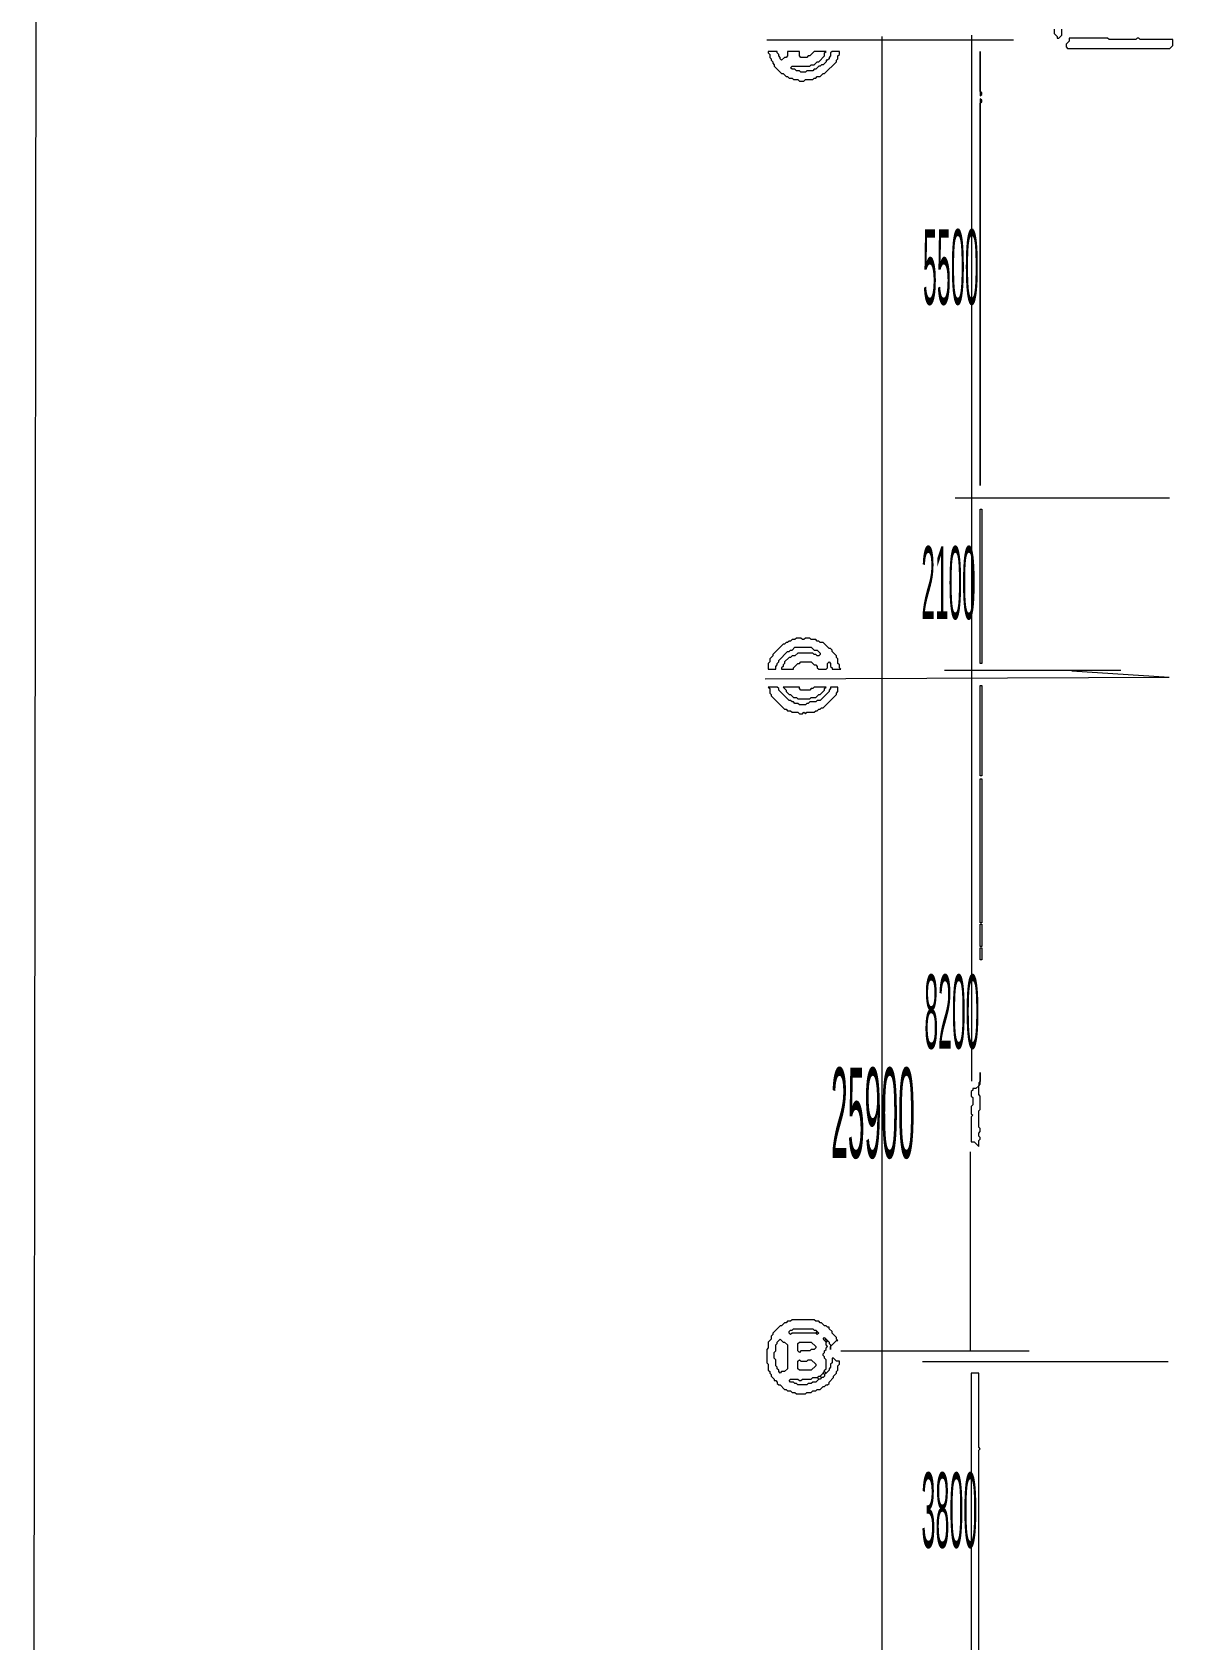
# Model space of a CAD drawing. Header units: millimetres. Extents: x 1 to 419, y 0 to 297.
# Drawn here: x 4 to 71.4, y 128.4 to 223.4 of the extents above; entities that cross this region are included whole.
import ezdxf

# ---------------------------------------------------------------- set-up
doc = ezdxf.new("R2010")
doc.units = ezdxf.units.MM
for name, color, linetype, lineweight in [('OCR_TEXT', 6, 'CONTINUOUS', 0), ('TRACE_CURVE', 6, 'CONTINUOUS', 0), ('TRACE_STRAIGHT', 5, 'CONTINUOUS', 0), ('TRACE_TEXT_SYMBOL', 6, 'CONTINUOUS', 0)]:
    doc.layers.add(name, color=color, linetype=linetype, lineweight=lineweight)
doc.styles.add('wqy-unicode', font='wqy-unicode')

msp = doc.modelspace()

# ---------------------------------------------------------------- linework, layer by layer
at = {"layer": 'TRACE_CURVE', "color": 6}
for points in [[(59.988, 219.461), (59.988, 196.604), (59.988, 219.199), (60.076, 219.286), (60.076, 219.374)], [(59.463, 144.147), (59.463, 127.245), (59.901, 127.245), (59.901, 139.593), (59.988, 139.681), (59.901, 139.769), (59.901, 144.147)]]:
    msp.add_lwpolyline(points, close=True, dxfattribs=at)
at = {"layer": 'TRACE_STRAIGHT', "color": 5}
for p, q in [((3.961, 29.956), (4.254, 265.391)), ((47.377, 222.958), (61.955, 222.958)), ((54.179, 223.14), (54.179, 95.193)), ((59.479, 223.227), (59.479, 161.399)), ((58.5, 195.877), (71.166, 195.877)), ((57.887, 185.701), (68.308, 185.701)), ((65.407, 185.657), (71.154, 185.283)), ((47.29, 185.186), (71.154, 185.283)), ((59.403, 157.229), (59.403, 145.461)), ((51.756, 145.461), (62.878, 145.461)), ((56.573, 144.834), (71.105, 144.834))]:
    msp.add_line(p, q, dxfattribs=at)
at = {"layer": 'TRACE_TEXT_SYMBOL', "color": 6}
for points in [[(64.367, 223.577), (64.367, 223.315), (64.542, 223.139), (64.542, 223.052), (64.63, 223.052), (64.805, 223.227), (64.805, 223.577)], [(47.465, 222.264), (47.465, 222.176), (47.553, 222.088), (47.553, 221.913), (47.64, 221.826), (47.64, 221.738), (47.728, 221.651), (47.728, 221.563), (47.816, 221.475), (47.816, 221.388), (48.253, 220.95), (48.341, 220.95), (48.516, 220.775), (48.604, 220.775), (48.691, 220.687), (48.866, 220.687), (48.954, 220.6), (49.217, 220.6), (49.304, 220.512), (49.567, 220.512), (49.655, 220.6), (50.093, 220.6), (50.18, 220.687), (50.268, 220.687), (50.355, 220.775), (50.53, 220.775), (50.706, 220.95), (50.793, 220.95), (51.494, 221.651), (51.494, 221.738), (51.581, 221.826), (51.581, 222.001), (51.669, 222.088), (51.669, 222.264), (51.231, 222.264), (51.143, 222.176), (51.143, 222.001), (51.056, 221.913), (51.056, 221.826), (50.968, 221.738), (50.881, 221.738), (50.881, 221.651), (50.706, 221.475), (50.618, 221.475), (50.53, 221.388), (50.443, 221.388), (50.268, 221.213), (50.18, 221.213), (50.093, 221.125), (49.742, 221.125), (49.655, 221.038), (49.392, 221.038), (49.304, 221.125), (49.129, 221.125), (49.042, 221.213), (48.866, 221.213), (48.779, 221.3), (48.866, 221.388), (49.917, 221.388), (50.005, 221.475), (50.18, 221.475), (50.355, 221.651), (50.443, 221.651), (50.793, 222.001)], [(50.793, 222.001), (50.793, 222.176), (50.881, 222.264), (50.18, 222.264), (49.917, 222.001), (49.83, 222.001), (49.742, 221.913), (49.392, 221.913), (49.304, 222.001), (49.304, 222.264), (48.604, 222.264), (48.604, 222.001), (48.516, 221.913), (48.429, 221.913), (48.253, 221.738), (48.166, 221.826), (48.166, 221.913), (48.078, 222.001), (48.078, 222.088), (47.991, 222.176), (47.991, 222.264), (47.465, 222.264)], [(49.129, 187.584), (49.042, 187.497), (48.866, 187.497), (48.779, 187.409), (48.691, 187.409), (48.604, 187.321), (48.516, 187.321), (48.429, 187.234), (48.341, 187.234), (47.728, 186.621), (47.728, 186.533), (47.553, 186.358), (47.553, 186.183), (47.465, 186.095), (47.465, 185.745), (47.903, 185.745), (47.903, 185.92), (47.991, 186.008), (47.991, 186.095), (48.078, 186.183), (48.078, 186.271), (48.604, 186.796), (48.691, 186.796), (48.779, 186.884), (48.866, 186.884), (49.042, 187.059), (50.005, 187.059), (50.18, 186.884), (50.355, 186.884), (50.53, 186.708), (50.53, 186.621), (50.443, 186.533), (50.355, 186.533), (50.268, 186.621), (50.18, 186.621), (50.093, 186.708), (49.217, 186.708), (49.042, 186.533), (48.866, 186.533), (48.779, 186.446), (48.691, 186.446), (48.429, 186.183), (48.429, 186.095), (48.341, 186.008), (48.341, 185.92), (48.253, 185.833), (48.253, 185.745), (48.954, 185.745), (48.954, 185.833), (49.217, 186.095), (49.304, 186.095), (49.392, 186.183), (50.005, 186.183), (50.18, 186.008), (50.268, 186.008), (50.355, 185.92), (50.355, 185.833), (50.443, 185.745), (50.881, 185.745), (50.968, 185.833), (50.968, 186.095), (51.056, 186.183), (51.143, 186.095), (51.143, 185.92)], [(51.143, 185.92), (51.231, 185.833), (51.231, 185.745), (51.756, 185.745), (51.669, 185.833), (51.669, 186.008), (51.581, 186.095), (51.581, 186.358), (51.494, 186.446), (51.494, 186.533), (51.231, 186.796), (51.231, 186.884), (51.143, 186.971), (51.056, 186.971), (50.706, 187.321), (50.53, 187.321), (50.443, 187.409), (50.355, 187.409), (50.268, 187.497), (50.005, 187.497), (49.917, 187.584), (49.655, 187.584), (49.567, 187.497), (49.479, 187.497), (49.392, 187.584), (49.129, 187.584)], [(48.866, 147.3), (48.779, 147.212), (48.604, 147.212), (48.516, 147.125), (48.429, 147.125), (48.253, 146.95), (48.166, 146.95), (47.728, 146.512), (47.728, 146.424), (47.64, 146.337), (47.64, 146.162), (47.465, 145.986), (47.465, 145.636), (47.378, 145.549), (47.378, 144.76), (47.465, 144.673), (47.465, 144.322), (47.553, 144.235), (47.553, 144.147), (47.64, 144.06), (47.64, 143.972), (47.816, 143.797), (47.816, 143.709), (47.903, 143.709), (47.991, 143.622), (47.991, 143.534), (48.078, 143.447), (48.166, 143.447), (48.429, 143.184), (48.516, 143.184), (48.604, 143.096), (48.779, 143.096), (48.866, 143.009), (49.042, 143.009), (49.129, 142.921), (49.655, 142.921), (49.742, 143.009), (50.005, 143.009), (50.093, 143.096), (50.268, 143.096), (50.355, 143.184), (50.53, 143.184), (50.706, 143.359), (50.793, 143.359), (50.881, 143.447), (50.968, 143.447), (51.056, 143.534), (51.056, 143.622), (51.319, 143.885), (51.319, 143.972), (51.494, 144.147), (51.494, 144.235), (51.581, 144.322), (51.581, 144.585), (51.669, 144.673), (51.669, 144.848), (51.494, 144.848), (51.319, 145.023), (51.231, 145.023), (51.231, 144.76), (51.143, 144.673), (51.143, 144.498), (51.056, 144.41), (51.056, 144.322)], [(51.056, 144.322), (50.881, 144.147), (50.793, 144.235), (50.793, 144.322), (50.881, 144.41), (50.881, 144.935), (50.793, 145.023), (50.793, 145.111), (50.706, 145.198), (50.706, 145.286), (50.793, 145.373), (50.793, 145.461), (50.881, 145.549), (50.881, 145.636), (50.968, 145.724), (50.881, 145.811), (50.881, 145.986), (50.968, 146.074), (51.056, 145.986), (51.056, 145.899), (51.143, 145.811), (51.143, 145.549), (51.143, 145.724), (51.494, 146.074), (51.581, 146.074), (51.494, 146.162), (51.494, 146.249), (51.231, 146.512), (51.231, 146.599), (51.056, 146.775), (51.056, 146.862), (50.968, 146.862), (50.881, 146.95), (50.793, 146.95), (50.618, 147.125), (50.53, 147.125), (50.443, 147.212), (50.268, 147.212), (50.18, 147.3), (48.866, 147.3)]]:
    msp.add_lwpolyline(points, dxfattribs=at)
for points in [[(65.243, 223.052), (65.243, 222.877), (65.068, 222.701), (65.068, 222.526), (65.155, 222.439), (71.198, 222.439), (71.373, 222.614), (71.373, 222.964), (69.446, 222.964), (69.359, 223.052), (69.271, 223.052), (69.184, 222.964), (67.607, 222.964), (67.52, 223.052)], [(59.988, 222.264), (59.988, 219.636), (60.076, 219.724), (60.076, 219.812), (59.988, 219.899)], [(59.988, 195.203), (60.076, 195.203), (60.076, 186.095), (59.988, 186.095)], [(47.465, 184.694), (47.553, 184.607), (47.553, 184.344), (47.64, 184.256), (47.64, 184.169), (48.429, 183.381), (48.516, 183.381), (48.604, 183.293), (48.779, 183.293), (48.866, 183.205), (49.217, 183.205), (49.304, 183.118), (49.479, 183.118), (49.567, 183.205), (49.655, 183.118), (49.742, 183.205), (50.18, 183.205), (50.268, 183.293), (50.355, 183.293), (50.443, 183.381), (50.53, 183.381), (50.618, 183.468), (50.706, 183.468), (51.494, 184.256), (51.494, 184.344), (51.581, 184.432), (51.581, 184.694), (51.143, 184.694), (51.143, 184.607), (51.056, 184.519), (51.056, 184.432), (50.53, 183.906), (50.355, 183.906), (50.268, 183.818), (49.917, 183.818), (49.83, 183.731), (49.742, 183.731), (49.655, 183.643), (49.304, 183.643), (49.217, 183.731), (49.042, 183.731), (48.954, 183.818), (48.866, 183.818), (48.779, 183.906), (48.691, 183.906), (48.078, 184.519), (48.078, 184.607), (47.991, 184.694)], [(48.341, 184.694), (48.516, 184.519), (48.516, 184.432), (48.691, 184.256), (48.779, 184.256), (48.954, 184.081), (49.129, 184.081), (49.217, 183.994), (49.917, 183.994), (50.005, 184.081), (50.268, 184.081), (50.443, 184.256), (50.53, 184.256), (50.793, 184.519), (50.793, 184.607), (50.881, 184.694), (50.18, 184.694), (50.093, 184.607), (50.005, 184.607), (49.917, 184.519), (49.392, 184.519), (49.304, 184.607), (49.304, 184.694)], [(59.988, 184.782), (60.076, 184.782), (60.076, 179.44), (59.988, 179.44)], [(59.988, 179.265), (60.076, 179.265), (60.076, 170.77), (59.988, 170.77)], [(59.988, 170.682), (60.076, 170.682), (60.076, 169.369), (59.988, 169.369)], [(59.988, 169.281), (60.076, 169.281), (60.076, 168.581), (59.988, 168.581)], [(59.988, 161.925), (59.988, 161.399), (59.901, 161.312), (59.901, 161.137), (59.726, 160.962), (59.551, 160.962), (59.551, 160.874), (59.463, 160.786), (59.463, 160.524), (59.551, 160.436), (59.551, 159.998), (59.463, 159.911), (59.463, 159.473), (59.551, 159.385), (59.463, 159.298), (59.463, 157.809), (59.638, 157.809), (59.901, 157.546), (59.901, 157.896), (59.988, 157.984), (59.988, 158.072), (59.901, 158.159), (59.901, 158.334), (59.988, 158.422), (59.988, 158.597), (59.901, 158.685), (59.901, 159.648), (59.988, 159.736), (59.988, 160.524), (59.901, 160.611), (59.901, 161.137), (59.988, 161.224)], [(48.866, 146.687), (48.954, 146.775), (50.093, 146.775), (50.18, 146.687), (50.268, 146.687), (50.355, 146.599), (50.268, 146.512), (48.866, 146.512), (48.779, 146.424), (48.691, 146.512), (48.691, 146.599), (48.779, 146.687)], [(50.268, 146.512), (50.355, 146.599), (50.443, 146.512), (50.355, 146.424)], [(48.166, 146.162), (48.341, 145.986), (48.429, 145.986), (48.604, 145.811), (48.604, 144.41), (48.429, 144.235), (48.253, 144.235), (48.166, 144.147), (48.078, 144.235), (48.078, 144.322), (47.991, 144.41), (47.991, 144.498), (47.903, 144.585), (47.903, 144.935), (47.816, 145.023), (47.816, 145.373), (47.903, 145.461), (47.903, 145.811), (47.991, 145.899), (47.991, 145.986)], [(49.217, 145.899), (49.304, 145.986), (50.005, 145.986), (50.268, 145.724), (50.268, 145.636), (50.18, 145.549), (50.005, 145.549), (49.917, 145.461), (49.392, 145.461), (49.304, 145.373), (49.217, 145.461)], [(50.706, 146.162), (50.793, 146.249), (50.881, 146.162), (50.793, 146.074)], [(50.793, 146.074), (50.881, 146.162), (50.968, 146.074), (50.881, 145.986)], [(49.217, 144.848), (49.304, 144.935), (49.392, 144.848), (49.742, 144.848), (49.83, 144.935), (50.005, 144.935), (50.268, 144.673), (50.268, 144.585), (50.005, 144.322), (49.304, 144.322), (49.217, 144.41)], [(50.005, 143.797), (50.093, 143.885), (50.355, 143.885), (50.443, 143.797), (50.268, 143.622), (50.093, 143.622), (50.005, 143.534), (49.83, 143.534), (49.742, 143.447), (49.217, 143.447), (49.129, 143.534), (49.042, 143.534), (48.954, 143.622), (48.779, 143.622), (48.691, 143.709), (48.779, 143.797), (49.217, 143.797), (49.304, 143.709), (49.392, 143.709), (49.479, 143.797)], [(50.355, 143.885), (50.443, 143.972), (50.53, 143.972), (50.618, 143.885), (50.53, 143.797), (50.443, 143.797)], [(50.706, 144.147), (50.793, 144.06), (50.793, 143.972), (50.706, 143.885), (50.618, 143.885), (50.53, 143.972)], [(50.706, 144.147), (50.793, 144.235), (50.881, 144.147), (50.793, 144.06)]]:
    msp.add_lwpolyline(points, close=True, dxfattribs=at)

# ---------------------------------------------------------------- texts
at = {"layer": 'OCR_TEXT', "color": 6, "style": 'wqy-unicode', "width": 0.25}
for s, height, p in [('5500', 4.44, (56.604, 207.305)), ('2100', 4.3034, (56.517, 188.712)), ('8200', 4.3717, (56.69, 163.329)), ('25900', 5.328, (51.172, 156.866)), ('3800', 4.44, (56.517, 133.83))]:
    msp.add_text(s, height=height, dxfattribs=at).set_placement(p)

doc.saveas('drawing.dxf')
